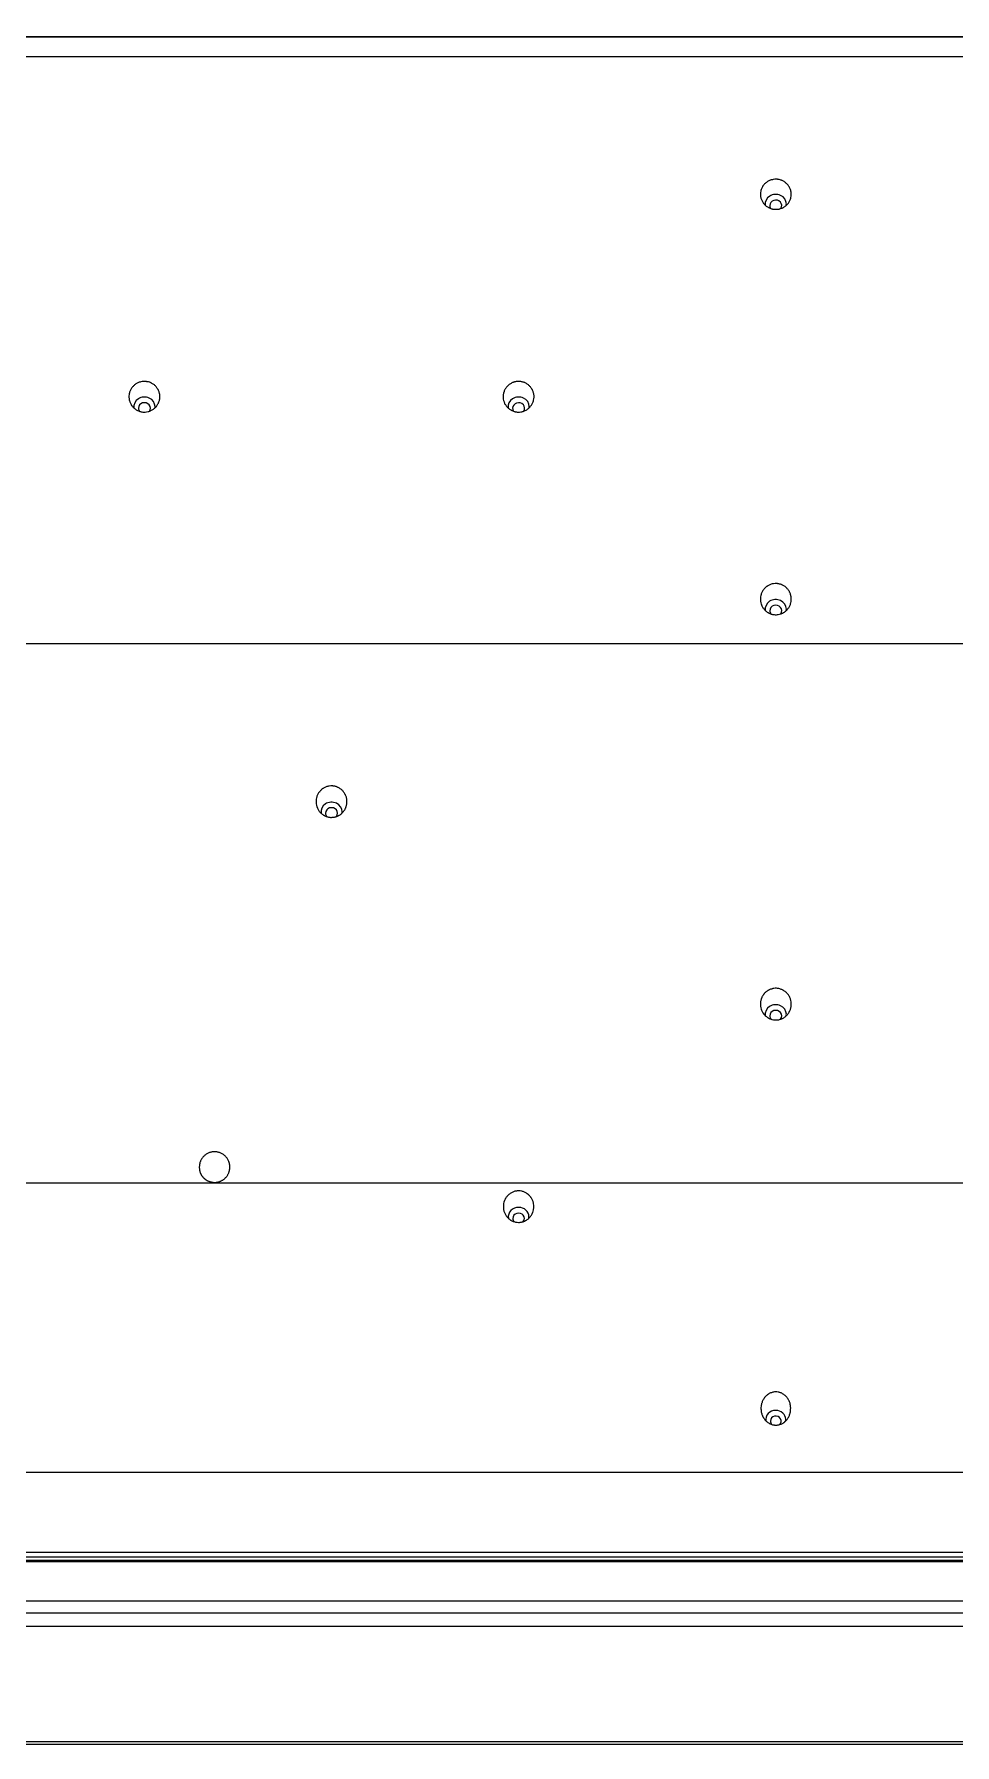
# Model space of a CAD drawing. Header units: inches. Extents: x 3778 to 56227, y -16914 to 35091.
# Drawn here: x 47408.1 to 47467.4, y -10659.7 to -10549.6 of the extents above; entities that cross this region are included whole.
import ezdxf

# ---------------------------------------------------------------- set-up
doc = ezdxf.new("R2010")
doc.units = ezdxf.units.IN
doc.header["$LTSCALE"] = 100
doc.header["$MEASUREMENT"] = 0
doc.layers.add('2-con', color=2, linetype='Continuous')
doc.layers.add('mark-B', color=2, linetype='Continuous', lineweight=20)

# ---------------------------------------------------------------- blocks, each defined once
blk = doc.blocks.new('무풍1way 일반')
at = {"layer": 'mark-B'}
for p, q in [((-439.26, -500.22), (439.26, -500.22)), ((-439.26, -500.24), (439.26, -500.24))]:
    blk.add_line(p, q, dxfattribs=at)
for centre, major_axis, start_param, end_param in [((-326.84, -411.21), (-0.641, 0), 6.140244, 6.283185), ((-326.84, -411.21), (-0.641, 0), 0, 1.570794), ((-326.84, -411.11), (0.346, 0), 2.274711, 6.283185), ((-326.84, -411.21), (-0.641, 0), 1.570794, 3.322627), ((-326.84, -411.11), (0.346, 0), 0, 0.786376), ((-310.28, -424.16), (0.372, 0), 2.50954, 6.283185), ((-310.28, -424.16), (0.372, 0), 0, 0.653554), ((-310.28, -424.26), (-0.666, 0), 6.13553, 6.283185), ((-310.28, -424.26), (-0.666, 0), 0, 1.5708), ((-310.28, -424.26), (-0.666, 0), 1.570794, 3.286499), ((-326.84, -437.3), (-0.681, 0), 6.121197, 6.283185), ((-326.84, -437.3), (-0.681, 0), 0, 3.287283), ((-326.84, -437.2), (0.387, 0), 2.50895, 6.283185), ((-326.84, -437.2), (0.387, 0), 0, 0.657572), ((-298.23, -450.34), (-0.681, 0), 0, 3.289247), ((-298.23, -450.34), (-0.681, 0), 6.147509, 6.283185), ((-298.23, -450.25), (0.387, 0), 2.532313, 6.283185), ((-298.23, -450.25), (0.387, 0), 0, 0.61448), ((-326.84, -463.39), (-0.681, 0), 0, 3.286696), ((-326.84, -463.39), (-0.681, 0), 6.152808, 6.283185), ((-326.84, -463.29), (0.387, 0), 2.546164, 6.283185), ((-326.84, -463.29), (0.387, 0), 0, 0.595424), ((-310.28, -476.43), (-0.681, 0), 0, 3.280408), ((-310.28, -476.43), (-0.681, 0), 6.164784, 6.283185), ((-310.28, -476.33), (0.387, 0), 2.579543, 6.283185), ((-310.28, -476.33), (0.387, 0), 0, 0.551945), ((-286.18, -476.43), (-0.681, 0), 0, 3.281688), ((-286.18, -476.43), (-0.681, 0), 6.157028, 6.283185), ((-286.18, -476.33), (0.387, 0), 2.533305, 6.283185), ((-286.18, -476.33), (0.387, 0), 0, 0.623604), ((-326.84, -489.48), (-0.681, 0), 0, 3.274426), ((-326.84, -489.48), (-0.681, 0), 6.176079, 6.283185), ((-326.84, -489.38), (0.387, 0), 2.61253, 6.283185), ((-326.84, -489.38), (0.387, 0), 0, 0.512085)]:
    blk.add_ellipse(centre, major_axis=major_axis, ratio=0.913545, start_param=start_param, end_param=end_param, dxfattribs=at)
for points, degree in [([(-425.15, -390.27), (-283.44, -390.27), (-141.72, -390.27), (0, -390.27)], 3), ([(-425.15, -390.27), (-283.44, -390.27), (-141.72, -390.27), (0, -390.27)], 3), ([(-426.89, -399.52), (-213.45, -399.52), (0, -399.52)], 2), ([(-426.89, -399.52), (-213.45, -399.52), (0, -399.52)], 2), ([(-427.34, -402.34), (-284.89, -402.34), (-142.45, -402.34), (0, -402.34)], 3), ([(0, -402.66), (-142.45, -402.66), (-284.89, -402.66), (-427.34, -402.66)], 3), ([(0, -407.82), (-145.51, -407.82), (-291.01, -407.82), (-436.52, -407.82)], 3), ([(0, -426.45), (-146.42, -426.45), (-292.84, -426.45), (-439.26, -426.45)], 3), ([(-290.03, -426.73), (-290.25, -426.54), (-290.83, -426.44), (-291.36, -426.68), (-291.68, -427.17), (-291.68, -427.46)], 2), ([(-439.14, -461.16), (-292.76, -461.16), (-146.38, -461.16), (0, -461.16)], 3), ([(0, -498.97), (-146.42, -498.97), (-292.84, -498.97), (-439.26, -498.97)], 3)]:
    blk.add_open_spline(points, degree=degree, dxfattribs=at)
for points, degree, knots in [([(0, -390.48), (-70.86, -390.48), (-141.72, -390.48), (-248.01, -390.48), (-301.15, -390.48), (-363.15, -390.48), (-394.15, -390.48), (-411.87, -390.48), (-420.73, -390.48), (-425.15, -390.48)], 3, [0, 0, 0, 0, 0.5, 0.5, 0.75, 0.875, 0.9375, 0.96875, 1, 1, 1, 1]), ([(0, -390.48), (-70.86, -390.48), (-141.72, -390.48), (-248.01, -390.48), (-301.15, -390.48), (-363.15, -390.48), (-394.15, -390.48), (-411.87, -390.48), (-420.73, -390.48), (-425.15, -390.48)], 3, [0, 0, 0, 0, 0.5, 0.5, 0.75, 0.875, 0.9375, 0.96875, 1, 1, 1, 1]), ([(-426.89, -398.74), (-422.45, -398.74), (-418, -398.74), (-409.11, -398.74), (-404.66, -398.74), (-391.32, -398.74), (-382.43, -398.74), (-355.74, -398.74), (-302.38, -398.74), (-249.02, -398.74), (-142.3, -398.74), (-71.15, -398.74), (0, -398.74)], 3, [0, 0, 0, 0, 0.03125, 0.03125, 0.0625, 0.0625, 0.125, 0.125, 0.25, 0.5, 0.5, 1, 1, 1, 1]), ([(-426.89, -398.74), (-422.45, -398.74), (-418, -398.74), (-409.11, -398.74), (-404.66, -398.74), (-391.32, -398.74), (-382.43, -398.74), (-355.74, -398.74), (-302.38, -398.74), (-249.02, -398.74), (-142.3, -398.74), (-71.15, -398.74), (0, -398.74)], 3, [0, 0, 0, 0, 0.03125, 0.03125, 0.0625, 0.0625, 0.125, 0.125, 0.25, 0.5, 0.5, 1, 1, 1, 1]), ([(0, -397.9), (-35.56, -397.9), (-106.68, -397.9), (-213.36, -397.9), (-302.26, -397.9), (-364.49, -397.9), (-395.6, -397.9), (-413.38, -397.9), (-422.27, -397.9), (-426.72, -397.9)], 3, [0, 0, 0, 0, 0.25, 0.5, 0.75, 0.875, 0.9375, 0.96875, 1, 1, 1, 1]), ([(0, -397.9), (-35.56, -397.9), (-106.68, -397.9), (-213.36, -397.9), (-302.26, -397.9), (-364.49, -397.9), (-395.6, -397.9), (-413.38, -397.9), (-422.27, -397.9), (-426.72, -397.9)], 3, [0, 0, 0, 0, 0.25, 0.5, 0.75, 0.875, 0.9375, 0.96875, 1, 1, 1, 1]), ([(-426.89, -402.05), (-422.44, -402.05), (-418, -402.05), (-409.1, -402.05), (-404.66, -402.05), (-391.32, -402.05), (-382.42, -402.05), (-355.74, -402.05), (-337.96, -402.05), (-284.59, -402.05), (-249.02, -402.05), (-142.3, -402.05), (-71.15, -402.05), (0, -402.05)], 3, [0, 0, 0, 0, 0.03125, 0.03125, 0.0625, 0.0625, 0.125, 0.125, 0.25, 0.25, 0.5, 0.5, 1, 1, 1, 1]), ([(0, -402.14), (-71.15, -402.14), (-142.3, -402.14), (-249.02, -402.14), (-284.59, -402.14), (-337.95, -402.14), (-355.74, -402.14), (-382.42, -402.14), (-391.31, -402.14), (-404.65, -402.14), (-409.1, -402.14), (-417.99, -402.14), (-422.44, -402.14), (-426.89, -402.14)], 3, [0, 0, 0, 0, 0.5, 0.5, 0.75, 0.75, 0.875, 0.875, 0.9375, 0.9375, 0.96875, 0.96875, 1, 1, 1, 1]), ([(-325.97, -411.49), (-325.94, -411.55), (-325.92, -411.61), (-325.9, -411.71), (-325.9, -411.74), (-325.89, -411.79), (-325.89, -411.81), (-325.89, -411.84), (-325.89, -411.86), (-325.88, -411.94), (-325.89, -412.01), (-325.9, -412.11), (-325.91, -412.14), (-325.92, -412.19), (-325.92, -412.2), (-325.93, -412.24), (-325.93, -412.25), (-325.96, -412.33), (-325.98, -412.39), (-326.03, -412.48), (-326.05, -412.51), (-326.07, -412.55), (-326.08, -412.57), (-326.1, -412.59), (-326.11, -412.61), (-326.16, -412.67), (-326.21, -412.72), (-326.28, -412.78), (-326.31, -412.8), (-326.35, -412.83), (-326.36, -412.84), (-326.39, -412.86), (-326.41, -412.87), (-326.48, -412.91), (-326.54, -412.93), (-326.64, -412.96), (-326.67, -412.97), (-326.73, -412.98), (-326.77, -412.98), (-326.87, -412.99), (-326.93, -412.98), (-327.02, -412.97), (-327.03, -412.96), (-327.06, -412.96), (-327.08, -412.95), (-327.13, -412.94), (-327.16, -412.93), (-327.22, -412.9), (-327.25, -412.89), (-327.31, -412.85), (-327.34, -412.83), (-327.42, -412.78), (-327.47, -412.73), (-327.56, -412.63), (-327.6, -412.58), (-327.65, -412.5), (-327.67, -412.47), (-327.69, -412.42), (-327.7, -412.41), (-327.71, -412.38), (-327.72, -412.36), (-327.75, -412.29), (-327.77, -412.22), (-327.78, -412.14), (-327.78, -412.12), (-327.79, -412.09), (-327.79, -412.07), (-327.8, -412.02), (-327.8, -411.99), (-327.8, -411.89), (-327.8, -411.83), (-327.79, -411.74), (-327.79, -411.73), (-327.78, -411.7), (-327.78, -411.68), (-327.77, -411.63), (-327.76, -411.6), (-327.73, -411.5), (-327.7, -411.44), (-327.67, -411.37), (-327.66, -411.35), (-327.64, -411.33), (-327.63, -411.31), (-327.61, -411.27), (-327.59, -411.24), (-327.53, -411.16), (-327.48, -411.12), (-327.42, -411.06), (-327.41, -411.05), (-327.38, -411.03), (-327.37, -411.02), (-327.32, -410.99), (-327.3, -410.97), (-327.21, -410.93), (-327.15, -410.9), (-327.07, -410.88), (-327.05, -410.87), (-327.02, -410.87), (-327, -410.86), (-326.95, -410.85), (-326.89, -410.85), (-326.82, -410.85), (-326.77, -410.85), (-326.75, -410.85), (-326.72, -410.86), (-326.71, -410.86), (-326.62, -410.87), (-326.56, -410.89), (-326.48, -410.93), (-326.47, -410.93), (-326.44, -410.95), (-326.39, -410.97), (-326.32, -411.02), (-326.27, -411.06), (-326.24, -411.09), (-326.22, -411.1), (-326.2, -411.13), (-326.19, -411.14), (-326.13, -411.2), (-326.09, -411.25), (-326.05, -411.32), (-326.04, -411.34), (-326.02, -411.37), (-326.01, -411.4), (-325.99, -411.43), (-325.98, -411.46), (-325.97, -411.47), (-325.97, -411.49)], 3, [0, 0, 0, 0, 0.03125, 0.03125, 0.046875, 0.046875, 0.054687, 0.054687, 0.0625, 0.0625, 0.09375, 0.09375, 0.109375, 0.109375, 0.117187, 0.117187, 0.125, 0.125, 0.15625, 0.15625, 0.171875, 0.171875, 0.179687, 0.179687, 0.1875, 0.1875, 0.21875, 0.21875, 0.234375, 0.234375, 0.242187, 0.242187, 0.25, 0.25, 0.28125, 0.28125, 0.296875, 0.296875, 0.3125, 0.3125, 0.34375, 0.34375, 0.351562, 0.351562, 0.359375, 0.359375, 0.375, 0.375, 0.390625, 0.390625, 0.40625, 0.40625, 0.4375, 0.4375, 0.46875, 0.46875, 0.484375, 0.484375, 0.492187, 0.492187, 0.5, 0.5, 0.53125, 0.53125, 0.539062, 0.539062, 0.546875, 0.546875, 0.5625, 0.5625, 0.59375, 0.59375, 0.601562, 0.601562, 0.609375, 0.609375, 0.625, 0.625, 0.65625, 0.65625, 0.664062, 0.664062, 0.671875, 0.671875, 0.6875, 0.6875, 0.71875, 0.71875, 0.726562, 0.726562, 0.734375, 0.734375, 0.75, 0.75, 0.78125, 0.78125, 0.789062, 0.789062, 0.796875, 0.796875, 0.8125, 0.828125, 0.828125, 0.835937, 0.835937, 0.84375, 0.84375, 0.875, 0.875, 0.882812, 0.882812, 0.890625, 0.90625, 0.921875, 0.921875, 0.929687, 0.929687, 0.9375, 0.9375, 0.96875, 0.96875, 0.976562, 0.976562, 0.984375, 0.992187, 0.992187, 1, 1, 1, 1]), ([(-309.45, -424.36), (-309.42, -424.42), (-309.39, -424.48), (-309.34, -424.6), (-309.33, -424.66), (-309.31, -424.74), (-309.31, -424.76), (-309.3, -424.79), (-309.3, -424.84), (-309.29, -424.92), (-309.3, -424.98), (-309.3, -425.03), (-309.3, -425.05), (-309.31, -425.08), (-309.31, -425.1), (-309.33, -425.18), (-309.34, -425.24), (-309.38, -425.33), (-309.39, -425.36), (-309.42, -425.4), (-309.42, -425.42), (-309.44, -425.45), (-309.45, -425.46), (-309.49, -425.53), (-309.53, -425.58), (-309.6, -425.65), (-309.62, -425.67), (-309.67, -425.72), (-309.7, -425.74), (-309.78, -425.79), (-309.84, -425.82), (-309.93, -425.86), (-309.96, -425.88), (-310.02, -425.9), (-310.08, -425.91), (-310.15, -425.92), (-310.2, -425.93), (-310.21, -425.93), (-310.25, -425.93), (-310.26, -425.93), (-310.34, -425.93), (-310.41, -425.92), (-310.51, -425.9), (-310.54, -425.89), (-310.6, -425.87), (-310.63, -425.86), (-310.72, -425.82), (-310.78, -425.79), (-310.84, -425.74), (-310.86, -425.73), (-310.88, -425.71), (-310.92, -425.68), (-310.98, -425.62), (-311.02, -425.58), (-311.05, -425.54), (-311.06, -425.52), (-311.08, -425.5), (-311.09, -425.48), (-311.13, -425.41), (-311.16, -425.36), (-311.2, -425.26), (-311.21, -425.23), (-311.23, -425.17), (-311.23, -425.14), (-311.25, -425.04), (-311.26, -424.98), (-311.26, -424.88), (-311.25, -424.85), (-311.25, -424.78), (-311.24, -424.75), (-311.23, -424.65), (-311.21, -424.59), (-311.18, -424.52), (-311.17, -424.5), (-311.16, -424.47), (-311.14, -424.43), (-311.1, -424.36), (-311.06, -424.3), (-311.03, -424.27), (-311.02, -424.25), (-311, -424.23), (-310.99, -424.22), (-310.93, -424.16), (-310.88, -424.11), (-310.8, -424.06), (-310.77, -424.04), (-310.73, -424.02), (-310.71, -424.01), (-310.69, -423.99), (-310.67, -423.99), (-310.6, -423.95), (-310.53, -423.93), (-310.45, -423.92), (-310.44, -423.91), (-310.4, -423.91), (-310.39, -423.91), (-310.34, -423.9), (-310.31, -423.9), (-310.21, -423.9), (-310.14, -423.91), (-310.05, -423.93), (-310.01, -423.94), (-309.95, -423.96), (-309.89, -423.98), (-309.83, -424.01), (-309.79, -424.03), (-309.77, -424.04), (-309.75, -424.06), (-309.73, -424.07), (-309.67, -424.12), (-309.62, -424.16), (-309.55, -424.23), (-309.53, -424.26), (-309.49, -424.31), (-309.47, -424.34), (-309.45, -424.36)], 3, [0, 0, 0, 0, 0.03125, 0.03125, 0.0625, 0.0625, 0.070312, 0.070312, 0.078125, 0.09375, 0.109375, 0.109375, 0.117187, 0.117187, 0.125, 0.125, 0.15625, 0.15625, 0.171875, 0.171875, 0.179687, 0.179687, 0.1875, 0.1875, 0.21875, 0.21875, 0.234375, 0.234375, 0.25, 0.25, 0.28125, 0.28125, 0.296875, 0.296875, 0.3125, 0.328125, 0.328125, 0.335937, 0.335937, 0.34375, 0.34375, 0.375, 0.375, 0.390625, 0.390625, 0.40625, 0.40625, 0.4375, 0.4375, 0.445312, 0.445312, 0.453125, 0.46875, 0.484375, 0.484375, 0.492187, 0.492187, 0.5, 0.5, 0.53125, 0.53125, 0.546875, 0.546875, 0.5625, 0.5625, 0.59375, 0.59375, 0.609375, 0.609375, 0.625, 0.625, 0.65625, 0.65625, 0.664062, 0.664062, 0.671875, 0.6875, 0.703125, 0.703125, 0.710937, 0.710937, 0.71875, 0.71875, 0.75, 0.75, 0.765625, 0.765625, 0.773437, 0.773437, 0.78125, 0.78125, 0.8125, 0.8125, 0.820312, 0.820312, 0.828125, 0.828125, 0.84375, 0.84375, 0.875, 0.875, 0.890625, 0.890625, 0.90625, 0.921875, 0.921875, 0.929687, 0.929687, 0.9375, 0.9375, 0.96875, 0.96875, 0.984375, 0.984375, 1, 1, 1, 1]), ([(-291.68, -427.46), (-291.68, -427.85), (-291.15, -428.42), (-290.37, -428.47), (-289.77, -427.97), (-289.69, -427.33), (-289.84, -426.91), (-290.03, -426.73)], 2, [0, 0, 0, 0.187857, 0.375715, 0.563572, 0.751429, 0.875715, 1, 1, 1]), ([(-327.84, -437.9), (-327.83, -437.83), (-327.81, -437.7), (-327.77, -437.58), (-327.74, -437.5), (-327.73, -437.49), (-327.71, -437.46), (-327.69, -437.42), (-327.65, -437.35), (-327.6, -437.3), (-327.57, -437.26), (-327.56, -437.25), (-327.54, -437.22), (-327.53, -437.21), (-327.47, -437.16), (-327.41, -437.12), (-327.33, -437.06), (-327.3, -437.05), (-327.26, -437.03), (-327.24, -437.02), (-327.21, -437.01), (-327.19, -437), (-327.12, -436.97), (-327.05, -436.96), (-326.97, -436.94), (-326.95, -436.94), (-326.92, -436.94), (-326.9, -436.94), (-326.85, -436.94), (-326.82, -436.94), (-326.72, -436.94), (-326.66, -436.95), (-326.53, -436.99), (-326.47, -437.01), (-326.38, -437.05), (-326.35, -437.07), (-326.31, -437.1), (-326.29, -437.11), (-326.27, -437.13), (-326.25, -437.14), (-326.19, -437.19), (-326.14, -437.23), (-326.09, -437.29), (-326.08, -437.31), (-326.06, -437.33), (-326.05, -437.35), (-326.02, -437.39), (-326, -437.42), (-325.95, -437.5), (-325.92, -437.56), (-325.88, -437.69), (-325.87, -437.75), (-325.85, -437.85), (-325.85, -437.88), (-325.85, -437.95), (-325.85, -437.98), (-325.85, -438.08), (-325.86, -438.14), (-325.89, -438.24), (-325.9, -438.27), (-325.91, -438.31), (-325.92, -438.33), (-325.93, -438.36), (-325.94, -438.38), (-325.97, -438.45), (-326.01, -438.51), (-326.05, -438.57), (-326.06, -438.59), (-326.08, -438.61), (-326.09, -438.62), (-326.13, -438.66), (-326.15, -438.69), (-326.22, -438.75), (-326.27, -438.79), (-326.35, -438.84), (-326.36, -438.84), (-326.39, -438.86), (-326.43, -438.88), (-326.51, -438.92), (-326.57, -438.93), (-326.62, -438.95), (-326.64, -438.95), (-326.67, -438.96), (-326.69, -438.96), (-326.77, -438.97), (-326.83, -438.98), (-326.93, -438.97), (-326.97, -438.97), (-327.03, -438.96), (-327.06, -438.95), (-327.16, -438.92), (-327.22, -438.9), (-327.3, -438.86), (-327.31, -438.85), (-327.34, -438.84), (-327.38, -438.81), (-327.45, -438.76), (-327.5, -438.72), (-327.55, -438.68), (-327.57, -438.65), (-327.64, -438.58), (-327.67, -438.52), (-327.71, -438.45), (-327.72, -438.44), (-327.74, -438.41), (-327.74, -438.39), (-327.76, -438.35), (-327.77, -438.32), (-327.81, -438.22), (-327.82, -438.16), (-327.83, -438.06), (-327.84, -438.03), (-327.84, -437.96), (-327.84, -437.93), (-327.84, -437.9)], 3, [0, 0, 0, 0, 0.03125, 0.0625, 0.0625, 0.070312, 0.070312, 0.078125, 0.09375, 0.109375, 0.109375, 0.117187, 0.117187, 0.125, 0.125, 0.15625, 0.15625, 0.171875, 0.171875, 0.179688, 0.179688, 0.1875, 0.1875, 0.21875, 0.21875, 0.226563, 0.226563, 0.234375, 0.234375, 0.25, 0.25, 0.28125, 0.28125, 0.3125, 0.3125, 0.328125, 0.328125, 0.335938, 0.335938, 0.34375, 0.34375, 0.375, 0.375, 0.382813, 0.382813, 0.390625, 0.390625, 0.40625, 0.40625, 0.4375, 0.4375, 0.46875, 0.46875, 0.484375, 0.484375, 0.5, 0.5, 0.53125, 0.53125, 0.546875, 0.546875, 0.554688, 0.554688, 0.5625, 0.5625, 0.59375, 0.59375, 0.601563, 0.601563, 0.609375, 0.609375, 0.625, 0.625, 0.65625, 0.65625, 0.664063, 0.664063, 0.671875, 0.6875, 0.703125, 0.703125, 0.710937, 0.710937, 0.71875, 0.71875, 0.75, 0.75, 0.765625, 0.765625, 0.78125, 0.78125, 0.8125, 0.8125, 0.820313, 0.820313, 0.828125, 0.84375, 0.859375, 0.859375, 0.875, 0.875, 0.90625, 0.90625, 0.914063, 0.914063, 0.921875, 0.921875, 0.9375, 0.9375, 0.96875, 0.96875, 0.984375, 0.984375, 1, 1, 1, 1]), ([(-299.22, -450.94), (-299.22, -450.88), (-299.21, -450.81), (-299.18, -450.72), (-299.17, -450.69), (-299.16, -450.64), (-299.15, -450.62), (-299.14, -450.59), (-299.13, -450.58), (-299.1, -450.5), (-299.07, -450.45), (-299.01, -450.37), (-298.99, -450.34), (-298.95, -450.31), (-298.94, -450.29), (-298.92, -450.27), (-298.91, -450.26), (-298.85, -450.2), (-298.8, -450.16), (-298.73, -450.12), (-298.71, -450.11), (-298.68, -450.1), (-298.67, -450.09), (-298.62, -450.07), (-298.59, -450.05), (-298.5, -450.02), (-298.44, -450), (-298.35, -449.99), (-298.34, -449.99), (-298.3, -449.99), (-298.25, -449.98), (-298.17, -449.98), (-298.11, -449.99), (-298.06, -450), (-298.04, -450), (-298.01, -450.01), (-297.99, -450.01), (-297.91, -450.03), (-297.85, -450.06), (-297.78, -450.09), (-297.76, -450.1), (-297.73, -450.12), (-297.72, -450.12), (-297.68, -450.15), (-297.62, -450.19), (-297.57, -450.23), (-297.53, -450.28), (-297.5, -450.3), (-297.44, -450.38), (-297.4, -450.43), (-297.35, -450.51), (-297.34, -450.54), (-297.32, -450.59), (-297.31, -450.6), (-297.3, -450.63), (-297.29, -450.65), (-297.27, -450.73), (-297.25, -450.79), (-297.24, -450.87), (-297.24, -450.89), (-297.23, -450.92), (-297.23, -450.94), (-297.23, -450.98), (-297.23, -451.02), (-297.24, -451.11), (-297.25, -451.18), (-297.27, -451.27), (-297.28, -451.31), (-297.3, -451.37), (-297.31, -451.4), (-297.35, -451.49), (-297.39, -451.54), (-297.44, -451.61), (-297.45, -451.62), (-297.47, -451.65), (-297.5, -451.69), (-297.55, -451.74), (-297.6, -451.79), (-297.64, -451.82), (-297.66, -451.83), (-297.68, -451.85), (-297.7, -451.85), (-297.77, -451.9), (-297.83, -451.93), (-297.92, -451.96), (-297.95, -451.97), (-298.02, -451.99), (-298.05, -451.99), (-298.15, -452.01), (-298.21, -452.01), (-298.3, -452.01), (-298.31, -452), (-298.35, -452), (-298.4, -451.99), (-298.48, -451.98), (-298.54, -451.96), (-298.59, -451.94), (-298.6, -451.93), (-298.63, -451.92), (-298.65, -451.91), (-298.72, -451.88), (-298.78, -451.84), (-298.85, -451.78), (-298.88, -451.76), (-298.93, -451.71), (-298.95, -451.69), (-299.01, -451.62), (-299.05, -451.56), (-299.09, -451.49), (-299.1, -451.48), (-299.12, -451.45), (-299.14, -451.4), (-299.17, -451.33), (-299.19, -451.27), (-299.2, -451.22), (-299.2, -451.2), (-299.21, -451.17), (-299.21, -451.15), (-299.22, -451.07), (-299.22, -451.01), (-299.22, -450.94)], 3, [0, 0, 0, 0, 0.03125, 0.03125, 0.046875, 0.046875, 0.054688, 0.054688, 0.0625, 0.0625, 0.09375, 0.09375, 0.109375, 0.109375, 0.117188, 0.117188, 0.125, 0.125, 0.15625, 0.15625, 0.164063, 0.164063, 0.171875, 0.171875, 0.1875, 0.1875, 0.21875, 0.21875, 0.226562, 0.226562, 0.234375, 0.25, 0.265625, 0.265625, 0.273437, 0.273437, 0.28125, 0.28125, 0.3125, 0.3125, 0.320312, 0.320312, 0.328125, 0.328125, 0.34375, 0.359375, 0.359375, 0.375, 0.375, 0.40625, 0.40625, 0.421875, 0.421875, 0.429687, 0.429687, 0.4375, 0.4375, 0.46875, 0.46875, 0.476562, 0.476562, 0.484375, 0.484375, 0.5, 0.5, 0.53125, 0.53125, 0.546875, 0.546875, 0.5625, 0.5625, 0.59375, 0.59375, 0.601562, 0.601562, 0.609375, 0.625, 0.640625, 0.640625, 0.648437, 0.648437, 0.65625, 0.65625, 0.6875, 0.6875, 0.703125, 0.703125, 0.71875, 0.71875, 0.75, 0.75, 0.757812, 0.757812, 0.765625, 0.78125, 0.796875, 0.796875, 0.804687, 0.804687, 0.8125, 0.8125, 0.84375, 0.84375, 0.859375, 0.859375, 0.875, 0.875, 0.90625, 0.90625, 0.914062, 0.914062, 0.921875, 0.9375, 0.953125, 0.953125, 0.960937, 0.960937, 0.96875, 0.96875, 1, 1, 1, 1]), ([(-327.84, -463.99), (-327.83, -463.92), (-327.82, -463.86), (-327.8, -463.76), (-327.79, -463.73), (-327.77, -463.67), (-327.76, -463.64), (-327.72, -463.55), (-327.68, -463.49), (-327.63, -463.42), (-327.61, -463.39), (-327.57, -463.35), (-327.56, -463.34), (-327.54, -463.32), (-327.53, -463.31), (-327.47, -463.25), (-327.42, -463.21), (-327.35, -463.17), (-327.33, -463.16), (-327.3, -463.14), (-327.29, -463.14), (-327.24, -463.11), (-327.21, -463.1), (-327.12, -463.07), (-327.06, -463.05), (-326.96, -463.04), (-326.93, -463.03), (-326.86, -463.03), (-326.79, -463.03), (-326.73, -463.04), (-326.68, -463.04), (-326.66, -463.05), (-326.63, -463.05), (-326.61, -463.06), (-326.53, -463.08), (-326.47, -463.1), (-326.4, -463.14), (-326.38, -463.14), (-326.36, -463.16), (-326.34, -463.17), (-326.3, -463.19), (-326.27, -463.21), (-326.19, -463.27), (-326.15, -463.32), (-326.06, -463.42), (-326.02, -463.47), (-325.97, -463.55), (-325.96, -463.58), (-325.94, -463.63), (-325.93, -463.64), (-325.92, -463.67), (-325.91, -463.69), (-325.88, -463.76), (-325.87, -463.83), (-325.86, -463.91), (-325.86, -463.92), (-325.85, -463.95), (-325.85, -463.97), (-325.85, -464.02), (-325.85, -464.05), (-325.85, -464.15), (-325.86, -464.21), (-325.89, -464.31), (-325.9, -464.34), (-325.92, -464.4), (-325.93, -464.43), (-325.97, -464.52), (-326, -464.57), (-326.06, -464.65), (-326.08, -464.68), (-326.12, -464.73), (-326.17, -464.78), (-326.22, -464.82), (-326.26, -464.85), (-326.27, -464.86), (-326.3, -464.88), (-326.31, -464.88), (-326.38, -464.93), (-326.44, -464.96), (-326.54, -464.99), (-326.57, -465), (-326.63, -465.02), (-326.66, -465.02), (-326.76, -465.04), (-326.83, -465.04), (-326.91, -465.04), (-326.93, -465.04), (-326.96, -465.03), (-327.01, -465.03), (-327.09, -465.01), (-327.15, -464.99), (-327.2, -464.97), (-327.21, -464.97), (-327.24, -464.95), (-327.26, -464.95), (-327.33, -464.91), (-327.39, -464.88), (-327.47, -464.82), (-327.49, -464.8), (-327.54, -464.75), (-327.56, -464.73), (-327.63, -464.66), (-327.67, -464.6), (-327.71, -464.53), (-327.72, -464.52), (-327.73, -464.49), (-327.75, -464.44), (-327.78, -464.37), (-327.8, -464.31), (-327.81, -464.26), (-327.82, -464.24), (-327.82, -464.21), (-327.83, -464.2), (-327.84, -464.12), (-327.84, -464.05), (-327.84, -463.99)], 3, [0, 0, 0, 0, 0.03125, 0.03125, 0.046875, 0.046875, 0.0625, 0.0625, 0.09375, 0.09375, 0.109375, 0.109375, 0.117187, 0.117187, 0.125, 0.125, 0.15625, 0.15625, 0.164062, 0.164062, 0.171875, 0.171875, 0.1875, 0.1875, 0.21875, 0.21875, 0.234375, 0.234375, 0.25, 0.265625, 0.265625, 0.273437, 0.273437, 0.28125, 0.28125, 0.3125, 0.3125, 0.320312, 0.320312, 0.328125, 0.328125, 0.34375, 0.34375, 0.375, 0.375, 0.40625, 0.40625, 0.421875, 0.421875, 0.429687, 0.429687, 0.4375, 0.4375, 0.46875, 0.46875, 0.476562, 0.476562, 0.484375, 0.484375, 0.5, 0.5, 0.53125, 0.53125, 0.546875, 0.546875, 0.5625, 0.5625, 0.59375, 0.59375, 0.609375, 0.609375, 0.625, 0.640625, 0.640625, 0.648437, 0.648437, 0.65625, 0.65625, 0.6875, 0.6875, 0.703125, 0.703125, 0.71875, 0.71875, 0.75, 0.75, 0.757812, 0.757812, 0.765625, 0.78125, 0.796875, 0.796875, 0.804687, 0.804687, 0.8125, 0.8125, 0.84375, 0.84375, 0.859375, 0.859375, 0.875, 0.875, 0.90625, 0.90625, 0.914062, 0.914062, 0.921875, 0.9375, 0.953125, 0.953125, 0.960937, 0.960937, 0.96875, 0.96875, 1, 1, 1, 1]), ([(-311.27, -477.03), (-311.27, -476.96), (-311.26, -476.9), (-311.24, -476.81), (-311.23, -476.78), (-311.21, -476.72), (-311.19, -476.69), (-311.15, -476.6), (-311.12, -476.54), (-311.06, -476.47), (-311.04, -476.44), (-311, -476.39), (-310.98, -476.37), (-310.91, -476.3), (-310.85, -476.26), (-310.77, -476.21), (-310.74, -476.2), (-310.68, -476.17), (-310.62, -476.14), (-310.56, -476.12), (-310.5, -476.11), (-310.46, -476.1), (-310.37, -476.08), (-310.3, -476.08), (-310.2, -476.08), (-310.17, -476.09), (-310.12, -476.09), (-310.11, -476.1), (-310.07, -476.1), (-310.06, -476.11), (-309.98, -476.13), (-309.92, -476.15), (-309.84, -476.18), (-309.83, -476.19), (-309.8, -476.2), (-309.78, -476.21), (-309.74, -476.24), (-309.71, -476.26), (-309.63, -476.31), (-309.59, -476.36), (-309.5, -476.45), (-309.46, -476.5), (-309.41, -476.59), (-309.39, -476.61), (-309.37, -476.66), (-309.37, -476.67), (-309.35, -476.7), (-309.35, -476.72), (-309.32, -476.79), (-309.3, -476.85), (-309.29, -476.93), (-309.29, -476.95), (-309.29, -476.98), (-309.28, -477), (-309.28, -477.04), (-309.28, -477.08), (-309.28, -477.17), (-309.29, -477.23), (-309.31, -477.31), (-309.32, -477.33), (-309.33, -477.36), (-309.34, -477.41), (-309.37, -477.48), (-309.4, -477.54), (-309.43, -477.59), (-309.45, -477.62), (-309.51, -477.7), (-309.55, -477.75), (-309.62, -477.81), (-309.65, -477.83), (-309.7, -477.87), (-309.73, -477.89), (-309.81, -477.94), (-309.87, -477.97), (-309.94, -478), (-309.96, -478), (-309.99, -478.01), (-310.01, -478.02), (-310.05, -478.03), (-310.09, -478.04), (-310.18, -478.05), (-310.25, -478.06), (-310.33, -478.05), (-310.35, -478.05), (-310.38, -478.05), (-310.43, -478.04), (-310.51, -478.03), (-310.57, -478.01), (-310.62, -477.99), (-310.64, -477.99), (-310.67, -477.98), (-310.68, -477.97), (-310.76, -477.93), (-310.81, -477.9), (-310.89, -477.84), (-310.92, -477.82), (-310.96, -477.78), (-310.99, -477.76), (-311.05, -477.69), (-311.09, -477.64), (-311.13, -477.57), (-311.14, -477.55), (-311.16, -477.52), (-311.18, -477.48), (-311.21, -477.41), (-311.23, -477.35), (-311.24, -477.3), (-311.25, -477.28), (-311.25, -477.25), (-311.26, -477.24), (-311.27, -477.16), (-311.27, -477.09), (-311.27, -477.03)], 3, [0, 0, 0, 0, 0.03125, 0.03125, 0.046875, 0.046875, 0.0625, 0.0625, 0.09375, 0.09375, 0.109375, 0.109375, 0.125, 0.125, 0.15625, 0.15625, 0.171875, 0.171875, 0.1875, 0.203125, 0.203125, 0.21875, 0.21875, 0.25, 0.25, 0.265625, 0.265625, 0.273438, 0.273438, 0.28125, 0.28125, 0.3125, 0.3125, 0.320313, 0.320313, 0.328125, 0.328125, 0.34375, 0.34375, 0.375, 0.375, 0.40625, 0.40625, 0.421875, 0.421875, 0.429688, 0.429688, 0.4375, 0.4375, 0.46875, 0.46875, 0.476563, 0.476563, 0.484375, 0.484375, 0.5, 0.5, 0.53125, 0.53125, 0.539063, 0.539063, 0.546875, 0.5625, 0.578125, 0.578125, 0.59375, 0.59375, 0.625, 0.625, 0.640625, 0.640625, 0.65625, 0.65625, 0.6875, 0.6875, 0.695313, 0.695313, 0.703125, 0.703125, 0.71875, 0.71875, 0.75, 0.75, 0.757813, 0.757813, 0.765625, 0.78125, 0.796875, 0.796875, 0.804688, 0.804688, 0.8125, 0.8125, 0.84375, 0.84375, 0.859375, 0.859375, 0.875, 0.875, 0.90625, 0.90625, 0.914063, 0.914063, 0.921875, 0.9375, 0.953125, 0.953125, 0.960938, 0.960938, 0.96875, 0.96875, 1, 1, 1, 1]), ([(-285.18, -477.03), (-285.18, -477.09), (-285.18, -477.16), (-285.2, -477.25), (-285.21, -477.28), (-285.22, -477.35), (-285.23, -477.38), (-285.26, -477.47), (-285.29, -477.52), (-285.34, -477.61), (-285.36, -477.63), (-285.4, -477.69), (-285.42, -477.71), (-285.49, -477.78), (-285.53, -477.82), (-285.61, -477.88), (-285.64, -477.9), (-285.7, -477.93), (-285.73, -477.95), (-285.81, -477.99), (-285.88, -478.01), (-286.01, -478.04), (-286.07, -478.05), (-286.17, -478.05), (-286.2, -478.05), (-286.25, -478.05), (-286.27, -478.05), (-286.3, -478.05), (-286.32, -478.04), (-286.4, -478.03), (-286.46, -478.02), (-286.54, -477.99), (-286.55, -477.98), (-286.58, -477.97), (-286.6, -477.96), (-286.64, -477.94), (-286.67, -477.92), (-286.75, -477.87), (-286.81, -477.84), (-286.88, -477.77), (-286.9, -477.75), (-286.94, -477.7), (-286.98, -477.65), (-287.02, -477.59), (-287.05, -477.54), (-287.07, -477.51), (-287.11, -477.42), (-287.13, -477.36), (-287.15, -477.28), (-287.15, -477.27), (-287.16, -477.24), (-287.16, -477.22), (-287.17, -477.17), (-287.17, -477.14), (-287.17, -477.05), (-287.17, -476.98), (-287.16, -476.9), (-287.15, -476.89), (-287.15, -476.86), (-287.14, -476.81), (-287.11, -476.73), (-287.09, -476.67), (-287.06, -476.62), (-287.04, -476.59), (-286.99, -476.5), (-286.96, -476.45), (-286.89, -476.38), (-286.87, -476.36), (-286.82, -476.31), (-286.79, -476.29), (-286.71, -476.24), (-286.66, -476.2), (-286.58, -476.17), (-286.57, -476.16), (-286.54, -476.15), (-286.52, -476.14), (-286.48, -476.13), (-286.45, -476.12), (-286.35, -476.1), (-286.29, -476.09), (-286.2, -476.08), (-286.19, -476.08), (-286.15, -476.08), (-286.1, -476.08), (-286.02, -476.09), (-285.96, -476.11), (-285.91, -476.12), (-285.89, -476.12), (-285.86, -476.13), (-285.85, -476.14), (-285.77, -476.17), (-285.71, -476.19), (-285.63, -476.25), (-285.6, -476.26), (-285.55, -476.3), (-285.52, -476.32), (-285.45, -476.39), (-285.41, -476.44), (-285.36, -476.5), (-285.35, -476.52), (-285.33, -476.54), (-285.31, -476.59), (-285.27, -476.66), (-285.25, -476.72), (-285.23, -476.76), (-285.23, -476.78), (-285.22, -476.81), (-285.21, -476.82), (-285.19, -476.9), (-285.19, -476.96), (-285.18, -477.03)], 3, [0, 0, 0, 0, 0.03125, 0.03125, 0.046875, 0.046875, 0.0625, 0.0625, 0.09375, 0.09375, 0.109375, 0.109375, 0.125, 0.125, 0.15625, 0.15625, 0.171875, 0.171875, 0.1875, 0.1875, 0.21875, 0.21875, 0.25, 0.25, 0.265625, 0.265625, 0.273438, 0.273438, 0.28125, 0.28125, 0.3125, 0.3125, 0.320313, 0.320313, 0.328125, 0.328125, 0.34375, 0.34375, 0.375, 0.375, 0.390625, 0.390625, 0.40625, 0.421875, 0.421875, 0.4375, 0.4375, 0.46875, 0.46875, 0.476563, 0.476563, 0.484375, 0.484375, 0.5, 0.5, 0.53125, 0.53125, 0.539063, 0.539063, 0.546875, 0.5625, 0.578125, 0.578125, 0.59375, 0.59375, 0.625, 0.625, 0.640625, 0.640625, 0.65625, 0.65625, 0.6875, 0.6875, 0.695313, 0.695313, 0.703125, 0.703125, 0.71875, 0.71875, 0.75, 0.75, 0.757813, 0.757813, 0.765625, 0.78125, 0.796875, 0.796875, 0.804688, 0.804688, 0.8125, 0.8125, 0.84375, 0.84375, 0.859375, 0.859375, 0.875, 0.875, 0.90625, 0.90625, 0.914063, 0.914063, 0.921875, 0.9375, 0.953125, 0.953125, 0.960938, 0.960938, 0.96875, 0.96875, 1, 1, 1, 1]), ([(-327.84, -490.07), (-327.84, -490.01), (-327.83, -489.95), (-327.81, -489.86), (-327.8, -489.83), (-327.78, -489.77), (-327.76, -489.74), (-327.72, -489.65), (-327.69, -489.59), (-327.64, -489.52), (-327.62, -489.49), (-327.57, -489.44), (-327.55, -489.42), (-327.48, -489.36), (-327.43, -489.32), (-327.36, -489.28), (-327.34, -489.27), (-327.32, -489.25), (-327.27, -489.23), (-327.2, -489.2), (-327.14, -489.18), (-327.09, -489.17), (-327.07, -489.16), (-327.04, -489.15), (-327.03, -489.15), (-326.94, -489.14), (-326.88, -489.13), (-326.78, -489.14), (-326.75, -489.14), (-326.7, -489.15), (-326.68, -489.15), (-326.65, -489.15), (-326.63, -489.16), (-326.56, -489.18), (-326.49, -489.2), (-326.42, -489.23), (-326.4, -489.24), (-326.38, -489.25), (-326.36, -489.26), (-326.32, -489.28), (-326.29, -489.3), (-326.21, -489.35), (-326.16, -489.4), (-326.1, -489.47), (-326.07, -489.49), (-326.04, -489.54), (-326, -489.59), (-325.97, -489.65), (-325.94, -489.7), (-325.93, -489.73), (-325.89, -489.82), (-325.87, -489.88), (-325.86, -489.96), (-325.86, -489.98), (-325.85, -490.01), (-325.85, -490.02), (-325.85, -490.07), (-325.85, -490.1), (-325.85, -490.2), (-325.86, -490.26), (-325.88, -490.33), (-325.88, -490.35), (-325.89, -490.38), (-325.91, -490.43), (-325.94, -490.5), (-325.96, -490.56), (-325.99, -490.6), (-326, -490.61), (-326.01, -490.64), (-326.02, -490.65), (-326.07, -490.71), (-326.11, -490.76), (-326.18, -490.83), (-326.21, -490.85), (-326.25, -490.88), (-326.26, -490.89), (-326.29, -490.9), (-326.3, -490.91), (-326.37, -490.96), (-326.43, -490.98), (-326.5, -491.01), (-326.52, -491.02), (-326.55, -491.03), (-326.57, -491.03), (-326.61, -491.04), (-326.65, -491.05), (-326.74, -491.07), (-326.81, -491.07), (-326.89, -491.07), (-326.91, -491.07), (-326.94, -491.07), (-326.99, -491.06), (-327.07, -491.05), (-327.13, -491.03), (-327.18, -491.01), (-327.19, -491.01), (-327.22, -491), (-327.24, -490.99), (-327.31, -490.96), (-327.37, -490.93), (-327.45, -490.87), (-327.47, -490.85), (-327.52, -490.81), (-327.55, -490.79), (-327.61, -490.72), (-327.65, -490.67), (-327.7, -490.6), (-327.7, -490.59), (-327.72, -490.56), (-327.74, -490.52), (-327.78, -490.45), (-327.8, -490.39), (-327.81, -490.34), (-327.81, -490.32), (-327.82, -490.29), (-327.82, -490.28), (-327.84, -490.2), (-327.84, -490.14), (-327.84, -490.07)], 3, [0, 0, 0, 0, 0.03125, 0.03125, 0.046875, 0.046875, 0.0625, 0.0625, 0.09375, 0.09375, 0.109375, 0.109375, 0.125, 0.125, 0.15625, 0.15625, 0.164063, 0.164063, 0.171875, 0.1875, 0.203125, 0.203125, 0.210938, 0.210938, 0.21875, 0.21875, 0.25, 0.25, 0.265625, 0.265625, 0.273438, 0.273438, 0.28125, 0.28125, 0.3125, 0.3125, 0.320312, 0.320312, 0.328125, 0.328125, 0.34375, 0.34375, 0.375, 0.375, 0.390625, 0.390625, 0.40625, 0.421875, 0.421875, 0.4375, 0.4375, 0.46875, 0.46875, 0.476562, 0.476562, 0.484375, 0.484375, 0.5, 0.5, 0.53125, 0.53125, 0.539062, 0.539062, 0.546875, 0.5625, 0.578125, 0.578125, 0.585937, 0.585937, 0.59375, 0.59375, 0.625, 0.625, 0.640625, 0.640625, 0.648437, 0.648437, 0.65625, 0.65625, 0.6875, 0.6875, 0.695312, 0.695312, 0.703125, 0.703125, 0.71875, 0.71875, 0.75, 0.75, 0.757812, 0.757812, 0.765625, 0.78125, 0.796875, 0.796875, 0.804687, 0.804687, 0.8125, 0.8125, 0.84375, 0.84375, 0.859375, 0.859375, 0.875, 0.875, 0.90625, 0.90625, 0.914062, 0.914062, 0.921875, 0.9375, 0.953125, 0.953125, 0.960937, 0.960937, 0.96875, 0.96875, 1, 1, 1, 1]), ([(443.19, -500.42), (442.61, -500.39), (442.32, -500.38), (441.84, -500.36), (441.46, -500.35), (441, -500.33), (440.59, -500.32), (440.14, -500.3), (439.73, -500.29), (438.81, -500.26), (438, -500.25), (437.55, -500.25), (437.13, -500.25), (437.04, -500.25), (436.73, -500.25), (436.64, -500.25), (436.45, -500.25), (432.8, -500.25), (422.42, -500.25), (401.64, -500.25), (360.09, -500.25), (276.99, -500.25), (221.6, -500.25), (221.53, -500.25), (0, -500.25), (-110.8, -500.25), (-276.99, -500.25), (-360.09, -500.25), (-401.64, -500.25), (-422.42, -500.25), (-432.8, -500.25), (-437.13, -500.25), (-438, -500.25), (-438.12, -500.25), (-438.21, -500.25), (-438.32, -500.25), (-438.64, -500.25), (-438.86, -500.25), (-439.28, -500.26), (-439.73, -500.27), (-440.14, -500.28), (-440.59, -500.3), (-441, -500.31), (-441.46, -500.33), (-441.84, -500.35), (-442.32, -500.37), (-442.61, -500.39), (-443.19, -500.42)], 2, [0, 0, 0, 0.000977, 0.000977, 0.001953, 0.001953, 0.00293, 0.00293, 0.003906, 0.003906, 0.005859, 0.005859, 0.006836, 0.006836, 0.007115, 0.007394, 0.007394, 0.007812, 0.015625, 0.03125, 0.0625, 0.125, 0.25, 0.25, 0.5, 0.5, 0.75, 0.875, 0.9375, 0.96875, 0.984375, 0.992188, 0.994141, 0.994141, 0.994385, 0.994385, 0.994629, 0.995117, 0.995117, 0.996094, 0.996094, 0.99707, 0.99707, 0.998047, 0.998047, 0.999023, 0.999023, 1, 1, 1]), ([(443.19, -500.42), (442.61, -500.39), (442.32, -500.38), (441.84, -500.36), (441.46, -500.35), (441, -500.33), (440.59, -500.32), (440.14, -500.3), (439.73, -500.29), (438.81, -500.26), (438, -500.25), (437.55, -500.25), (437.13, -500.25), (437.04, -500.25), (436.73, -500.25), (436.64, -500.25), (436.45, -500.25), (432.8, -500.25), (422.42, -500.25), (401.64, -500.25), (360.09, -500.25), (276.99, -500.25), (221.6, -500.25), (221.53, -500.25), (0, -500.25), (-110.8, -500.25), (-276.99, -500.25), (-360.09, -500.25), (-401.64, -500.25), (-422.42, -500.25), (-432.8, -500.25), (-437.13, -500.25), (-438, -500.25), (-438.12, -500.25), (-438.21, -500.25), (-438.32, -500.25), (-438.64, -500.25), (-438.86, -500.25), (-439.28, -500.26), (-439.73, -500.27), (-440.14, -500.28), (-440.59, -500.3), (-441, -500.31), (-441.46, -500.33), (-441.84, -500.35), (-442.32, -500.37), (-442.61, -500.39), (-443.19, -500.42)], 2, [0, 0, 0, 0.000977, 0.000977, 0.001953, 0.001953, 0.00293, 0.00293, 0.003906, 0.003906, 0.005859, 0.005859, 0.006836, 0.006836, 0.007115, 0.007394, 0.007394, 0.007812, 0.015625, 0.03125, 0.0625, 0.125, 0.25, 0.25, 0.5, 0.5, 0.75, 0.875, 0.9375, 0.96875, 0.984375, 0.992188, 0.994141, 0.994141, 0.994385, 0.994385, 0.994629, 0.995117, 0.995117, 0.996094, 0.996094, 0.99707, 0.99707, 0.998047, 0.998047, 0.999023, 0.999023, 1, 1, 1])]:
    blk.add_open_spline(points, degree=degree, knots=knots, dxfattribs=at)
blk = doc.blocks.new('dpdjzjs')
at = {"layer": 'mark-B', "rotation": 180}
blk.add_blockref('무풍1way 일반', (183099.91, 90780.44), dxfattribs=at)

msp = doc.modelspace()

# ---------------------------------------------------------------- block references
at = {"layer": '2-con'}
msp.add_blockref('dpdjzjs', (-135970.86, -101830.44), dxfattribs=at)

doc.saveas('drawing.dxf')
